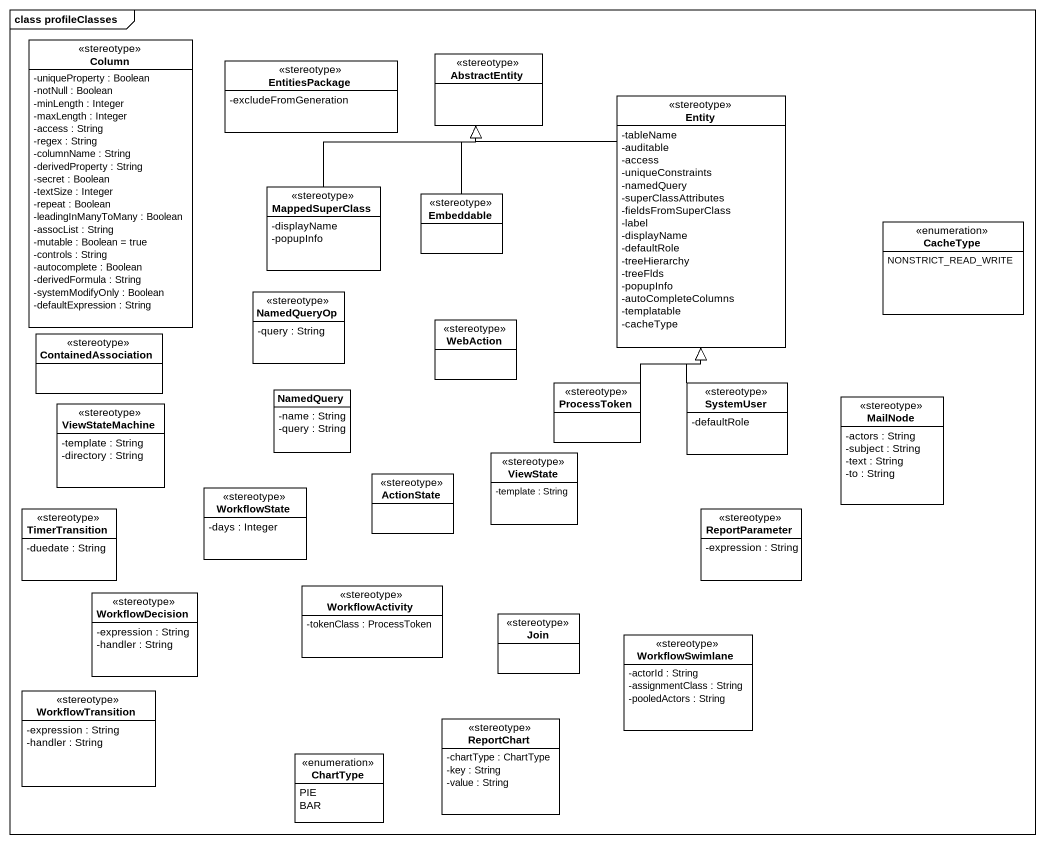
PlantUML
@startuml
mainframe class profileClasses
hide circle
hide empty members
skinparam classAttributeIconSize 0
class Column <<stereotype>> {
  -uniqueProperty : Boolean
  -notNull : Boolean
  -minLength : Integer
  -maxLength : Integer
  -access : String
  -regex : String
  -columnName : String
  -derivedProperty : String
  -secret : Boolean
  -textSize : Integer
  -repeat : Boolean
  -leadingInManyToMany : Boolean
  -assocList : String
  -mutable : Boolean = true
  -controls : String
  -autocomplete : Boolean
  -derivedFormula : String
  -systemModifyOnly : Boolean
  -defaultExpression : String
}
class AbstractEntity <<stereotype>>
class EntitiesPackage <<stereotype>> {
  -excludeFromGeneration
}
class "Entity" as Entity_ <<stereotype>> {
  -tableName
  -auditable
  -access
  -uniqueConstraints
  -namedQuery
  -superClassAttributes
  -fieldsFromSuperClass
  -label
  -displayName
  -defaultRole
  -treeHierarchy
  -treeFlds
  -popupInfo
  -autoCompleteColumns
  -templatable
  -cacheType
}
class MappedSuperClass <<stereotype>> {
  -displayName
  -popupInfo
}
class Embeddable <<stereotype>>
enum CacheType {
  NONSTRICT_READ_WRITE
}
class NamedQueryOp <<stereotype>> {
  -query : String
}
class WebAction <<stereotype>>
class ContainedAssociation <<stereotype>>
class ViewStateMachine <<stereotype>> {
  -template : String
  -directory : String
}
class NamedQuery {
  -name : String
  -query : String
}
class ProcessToken <<stereotype>>
class SystemUser <<stereotype>> {
  -defaultRole
}
class MailNode <<stereotype>> {
  -actors : String
  -subject : String
  -text : String
  -to : String
}
class ViewState <<stereotype>> {
  -template : String
}
class WorkflowState <<stereotype>> {
  -days : Integer
}
class ActionState <<stereotype>>
class TimerTransition <<stereotype>> {
  -duedate : String
}
class ReportParameter <<stereotype>> {
  -expression : String
}
class WorkflowDecision <<stereotype>> {
  -expression : String
  -handler : String
}
class WorkflowActivity <<stereotype>> {
  -tokenClass : ProcessToken
}
class Join <<stereotype>>
class WorkflowSwimlane <<stereotype>> {
  -actorId : String
  -assignmentClass : String
  -pooledActors : String
}
class WorkflowTransition <<stereotype>> {
  -expression : String
  -handler : String
}
class ReportChart <<stereotype>> {
  -chartType : ChartType
  -key : String
  -value : String
}
enum ChartType {
  PIE
  BAR
}
Entity_ -up-|> AbstractEntity
MappedSuperClass -up-|> AbstractEntity
Embeddable -up-|> AbstractEntity
ProcessToken -up-|> Entity_
SystemUser -up-|> Entity_
@enduml
